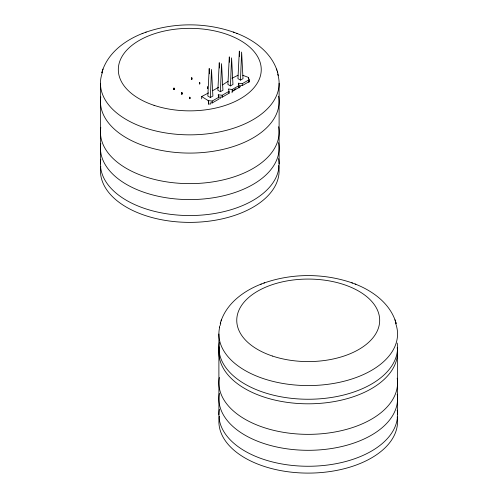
<?xml version="1.0" encoding="UTF-8"?>
<svg xmlns="http://www.w3.org/2000/svg" width="498" height="498" viewBox="0 0 498 498"><rect width="100%" height="100%" fill="white"/><g stroke="black" fill="none" stroke-linecap="round" stroke-linejoin="round"><path stroke-width="0.75" d="M201.671 98.865L201.671 96.537L208.562 92.914M173.933 89.584L173.989 88.046L174.151 89.572M181.832 94.153L181.895 92.609L182.056 94.134M189.738 98.716L189.8 97.172L189.962 98.697M191.711 79.319L191.774 77.781L191.935 79.307M199.617 83.882L199.679 82.344L199.841 83.869M207.523 88.445L207.579 86.907L207.741 88.432M210.361 97.496L211.501 69.459L212.889 96.039L210.361 97.496L207.828 96.039L209.216 68.463L209.453 73.841M220.396 91.7L221.542 63.663L222.93 90.244L220.396 91.7L217.869 90.244L219.257 62.667L219.494 68.045M230.437 85.905L231.576 57.868L232.964 84.448L230.437 85.905L227.91 84.448L229.298 56.872L229.528 62.25M240.478 80.11L241.617 52.072L243.005 78.653L240.478 80.11L237.944 78.653L239.333 51.076L239.569 56.455M240.559 86.895L240.677 85.395L242.296 85.581L249.168 81.61L249.168 79.699L248.378 77.42L242.806 75.298M173.821 89.578L173.989 88.046L174.039 89.565M181.726 94.141L181.895 92.609L181.944 94.128M191.606 79.313L191.774 77.781L191.823 79.294M189.626 98.704L189.8 97.172L189.85 98.691M199.511 83.876L199.679 82.344L199.729 83.863M207.411 88.439L207.579 86.907L207.635 88.426M220.39 98.511L220.602 96.986L222.214 97.172L229.092 93.201L229.092 91.29L228.302 89.011L232.255 89.466L239.133 85.494L238.343 83.216L242.296 83.67L249.168 79.699M232.056 92.74L232.255 89.466M219.437 327.447L219.662 326.202M102.202 71.612L101.816 72.851C107.12 53.386 124.849 40.245 142.907 33.31M102.638 70.255L103.024 69.029M220.639 322.337L220.253 323.575C225.557 304.104 243.285 290.963 261.344 284.028M221.075 320.98L221.461 319.753M235.828 88.7L232.255 91.377L239.133 87.405L239.133 85.494M222.569 84.903L228.096 81.267M201.671 96.537L208.226 100.602L212.179 101.057L219.058 97.085L218.267 94.807L222.214 95.261L229.092 91.29M210.561 104.256L210.561 102.781L212.179 102.968L219.058 98.996L219.058 97.085M212.652 90.698L218.666 87.243M232.012 78.279L238.019 75.242M145.478 32.339C174.954 22.005 208.27 22.323 237.434 33.603C255.96 40.88 274.205 54.985 278.338 75.478M263.915 283.063C292.033 273.159 323.607 273.122 351.8 282.789C371.097 289.519 390.513 302.902 396.184 323.575L395.798 322.337M142.129 33.603L146.2 32.065M260.566 284.321L264.637 282.789M233.363 32.065L234.085 32.339M236.656 33.31L237.434 33.603M351.8 282.789L352.522 283.063M355.093 284.028L355.871 284.321M248.844 82.158L248.844 80.676L249.168 81.61M239.133 87.405L238.81 86.471L239.015 87.916M228.769 92.267L229.092 93.201M394.976 319.753L395.362 320.98M276.539 69.029L276.925 70.255M277.361 71.612L277.747 72.851M209.123 104.287L208.226 100.602L208.78 104.437M238.343 83.216L238.554 84.71M248.378 77.42L248.539 78.958M218.267 94.807L218.479 97.073M248.844 80.676L248.981 82.189M397.547 347.679L397.547 414.685M279.11 83.278L279.11 163.966M242.296 83.67L242.296 85.581M222.214 95.261L222.214 97.172M218.89 334.002L218.89 414.685M212.179 101.057L212.179 102.968M100.453 83.278L100.453 163.966M277.716 74.196A89.329 51.574 0 0 1 188.468 134.846A89.329 51.574 0 0 1 102.345 72.708M278.637 96.189A89.329 51.574 0 0 1 190.441 153.085A89.329 51.574 0 0 1 100.801 96.942M278.637 165.479A89.329 51.574 0 0 1 190.441 222.376A89.329 51.574 0 0 1 100.801 166.239M278.637 158.638A89.329 51.574 0 0 1 190.441 215.541A89.329 51.574 0 0 1 100.801 159.397M278.637 142.683A89.329 51.574 0 0 1 190.441 199.586A89.329 51.574 0 0 1 100.801 143.443M278.637 126.729A89.329 51.574 0 0 1 190.441 183.631A89.329 51.574 0 0 1 100.801 127.488M397.199 416.957A89.329 51.574 0 0 1 307.559 473.1A89.329 51.574 0 0 1 219.363 416.197M397.199 410.122A89.329 51.574 0 0 1 307.559 466.259A89.329 51.574 0 0 1 219.363 409.362M397.199 394.167A89.329 51.574 0 0 1 307.559 450.304A89.329 51.574 0 0 1 219.363 393.408M397.199 378.206A89.329 51.574 0 0 1 307.559 434.349A89.329 51.574 0 0 1 219.363 377.453M397.199 343.11A89.329 51.574 0 0 1 307.559 399.247A89.329 51.574 0 0 1 219.363 342.35M395.655 323.432A89.329 51.574 0 0 1 311.499 385.539A89.329 51.574 0 0 1 219.674 327.167M220.06 325.667A89.329 51.574 0 0 1 220.782 323.432M397.199 347.666A89.329 51.574 0 0 1 307.559 403.81A89.329 51.574 0 0 1 219.363 346.907M154.05 105.333A71.463 41.259 0 0 0 261.245 69.602A71.463 41.259 0 0 0 154.05 33.87A71.463 41.259 0 0 0 154.05 105.333M272.487 356.058A71.463 41.259 0 0 0 379.681 320.326A71.463 41.259 0 0 0 272.487 284.595A71.463 41.259 0 0 0 272.487 356.058"/></g></svg>
